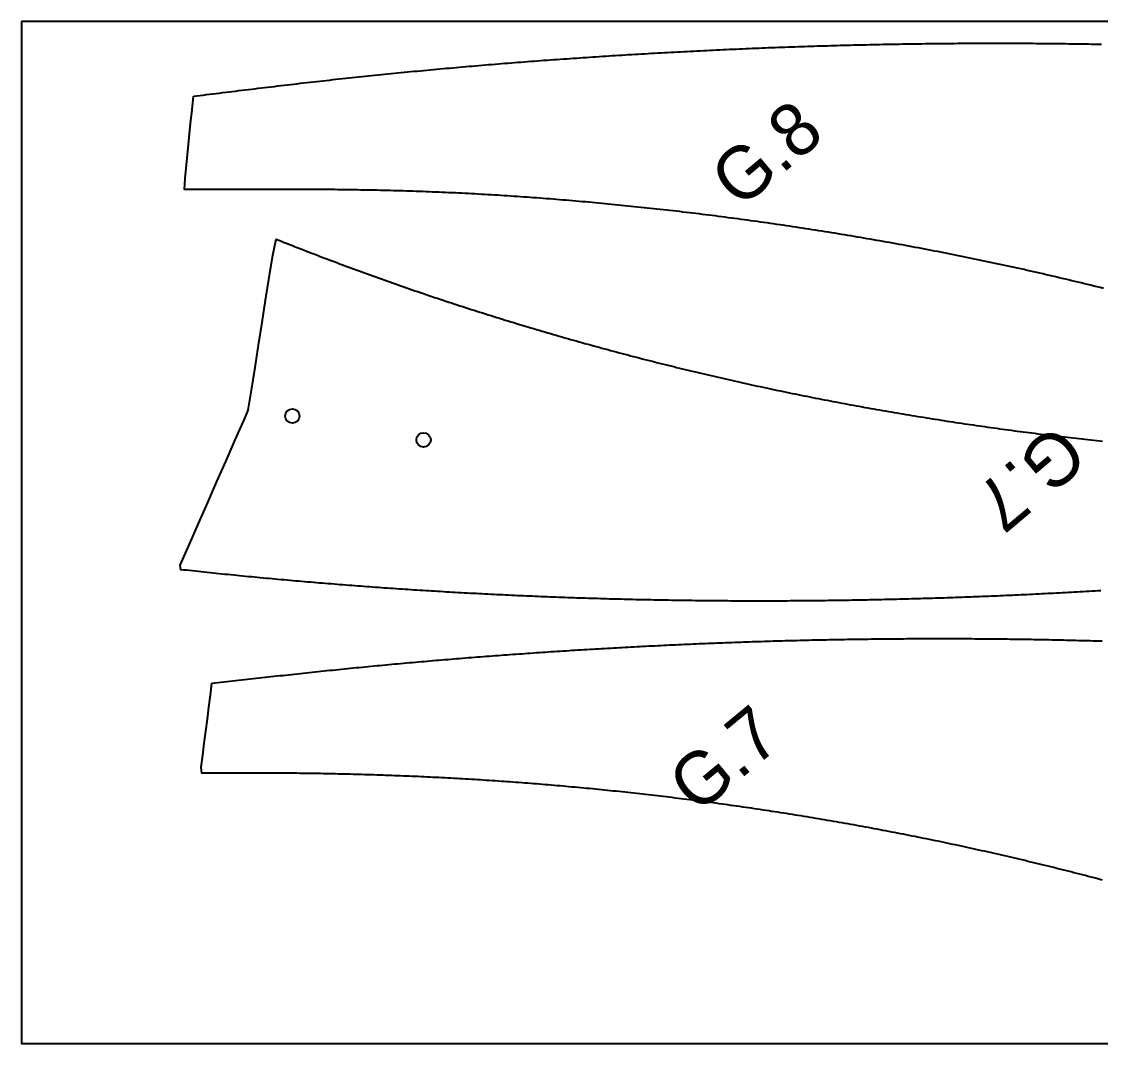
# Model space of a CAD drawing. Extents: x 2 to 322, y 1 to 49.
# Drawn here: x 109.47 to 158.02, y 3.2 to 49.2 of the extents above; entities that cross this region are included whole.
import ezdxf

# ---------------------------------------------------------------- set-up
doc = ezdxf.new("R2010")
doc.units = 0
doc.layers.get('0').update_dxf_attribs({"linetype": 'CONTINUOUS'})
for name, color, linetype in [('ANNOTATION', 7, 'CONTINUOUS'), ('CUT_SHEET', 1, 'CONTINUOUS'), ('DRILLING', 3, 'CONTINUOUS')]:
    doc.layers.add(name, color=color, linetype=linetype)
doc.styles.add('TW_CEN_MT', font='txt')

# ---------------------------------------------------------------- blocks, each defined once
blk = doc.blocks.new('*U12')
at = {"layer": 'ANNOTATION', "color": 7, "style": 'TW_CEN_MT'}
blk.add_text('G.8', height=2.3704, rotation=40.0083, dxfattribs=at).set_placement((141.785, 40.726))
blk = doc.blocks.new('*U15')
at = {"layer": 'ANNOTATION', "color": 7, "style": 'TW_CEN_MT'}
blk.add_text('G.7', height=2.3704, rotation=220.1503, dxfattribs=at).set_placement((156.062, 31.195))
blk = doc.blocks.new('*U16')
at = {"layer": 'ANNOTATION', "color": 7, "style": 'TW_CEN_MT'}
blk.add_text('G.7', height=2.3704, rotation=39.5524, dxfattribs=at).set_placement((139.872, 13.479))

msp = doc.modelspace()

# ---------------------------------------------------------------- linework, layer by layer
for points in [[(117.199, 45.8443, 0), (117.345, 45.8623, 0), (117.491, 45.8802, 0), (117.636, 45.8982, 0), (117.782, 45.9161, 0), (117.928, 45.934, 0), (118.074, 45.952, 0), (118.219, 45.9699, 0), (118.365, 45.9878, 0), (118.511, 46.0057, 0), (118.657, 46.0235, 0), (118.802, 46.0414, 0), (118.948, 46.0592, 0), (119.094, 46.077, 0), (119.24, 46.0948, 0), (119.385, 46.1125, 0), (119.531, 46.1302, 0), (119.677, 46.1479, 0), (119.823, 46.1656, 0), (119.968, 46.1832, 0), (120.114, 46.2008, 0), (120.26, 46.2183, 0), (120.406, 46.2358, 0), (120.552, 46.2532, 0), (120.697, 46.2706, 0), (120.843, 46.288, 0), (120.989, 46.3053, 0), (121.135, 46.3225, 0), (121.281, 46.3397, 0), (121.427, 46.3569, 0), (121.572, 46.3739, 0), (121.718, 46.3909, 0), (121.864, 46.4079, 0), (122.01, 46.4248, 0), (122.156, 46.4416, 0), (122.302, 46.4584, 0), (122.448, 46.475, 0), (122.594, 46.4917, 0), (122.739, 46.5082, 0), (122.885, 46.5246, 0), (123.031, 46.541, 0), (123.177, 46.5573, 0), (123.323, 46.5735, 0), (123.469, 46.5897, 0), (123.615, 46.6057, 0), (123.761, 46.6217, 0), (123.907, 46.6375, 0), (124.053, 46.6533, 0), (124.199, 46.669, 0), (124.345, 46.6846, 0), (124.491, 46.7002, 0), (124.637, 46.7156, 0), (124.783, 46.731, 0), (124.929, 46.7462, 0), (125.075, 46.7614, 0), (125.221, 46.7765, 0), (125.367, 46.7915, 0), (125.513, 46.8065, 0), (125.66, 46.8213, 0), (125.806, 46.8361, 0), (125.952, 46.8508, 0), (126.098, 46.8654, 0), (126.244, 46.8799, 0), (126.39, 46.8943, 0), (126.536, 46.9087, 0), (126.682, 46.9229, 0), (126.829, 46.9371, 0), (126.975, 46.9512, 0), (127.121, 46.9653, 0), (127.267, 46.9792, 0), (127.413, 46.993, 0), (127.559, 47.0068, 0), (127.706, 47.0205, 0), (127.852, 47.0341, 0), (127.998, 47.0476, 0), (128.144, 47.0611, 0), (128.291, 47.0745, 0), (128.437, 47.0877, 0), (128.583, 47.1009, 0), (128.729, 47.1141, 0), (128.876, 47.1271, 0), (129.022, 47.1401, 0), (129.168, 47.1529, 0), (129.315, 47.1657, 0), (129.461, 47.1785, 0), (129.607, 47.1911, 0), (129.753, 47.2037, 0), (129.9, 47.2162, 0), (130.046, 47.2286, 0), (130.192, 47.2409, 0), (130.339, 47.2531, 0), (130.485, 47.2653, 0), (130.631, 47.2774, 0), (130.778, 47.2894, 0), (130.924, 47.3013, 0), (131.071, 47.3132, 0), (131.217, 47.3249, 0), (131.363, 47.3366, 0), (131.51, 47.3483, 0), (131.656, 47.3598, 0), (131.803, 47.3713, 0), (131.949, 47.3826, 0), (132.095, 47.3939, 0), (132.242, 47.4052, 0), (132.388, 47.4163, 0), (132.535, 47.4274, 0), (132.681, 47.4384, 0), (132.828, 47.4493, 0), (132.974, 47.4602, 0), (133.121, 47.471, 0), (133.267, 47.4817, 0), (133.414, 47.4923, 0), (133.56, 47.5028, 0), (133.707, 47.5133, 0), (133.853, 47.5237, 0), (134, 47.534, 0), (134.146, 47.5443, 0), (134.293, 47.5544, 0), (134.439, 47.5645, 0), (134.586, 47.5746, 0), (134.732, 47.5845, 0), (134.879, 47.5944, 0), (135.025, 47.6042, 0), (135.172, 47.6139, 0), (135.318, 47.6236, 0), (135.465, 47.6331, 0), (135.611, 47.6426, 0), (135.758, 47.6521, 0), (135.905, 47.6614, 0), (136.051, 47.6707, 0), (136.198, 47.6799, 0), (136.344, 47.6891, 0), (136.491, 47.6982, 0), (136.637, 47.7072, 0), (136.784, 47.7161, 0), (136.931, 47.7249, 0), (137.077, 47.7337, 0), (137.224, 47.7424, 0), (137.37, 47.7511, 0), (137.517, 47.7596, 0), (137.664, 47.7681, 0), (137.81, 47.7765, 0), (137.957, 47.7849, 0), (138.104, 47.7931, 0), (138.25, 47.8013, 0), (138.397, 47.8095, 0), (138.543, 47.8175, 0), (138.69, 47.8255, 0), (138.837, 47.8334, 0), (138.983, 47.8412, 0), (139.13, 47.849, 0), (139.277, 47.8567, 0), (139.423, 47.8643, 0), (139.57, 47.8718, 0), (139.717, 47.8793, 0), (139.863, 47.8867, 0), (140.01, 47.894, 0), (140.157, 47.9012, 0), (140.303, 47.9084, 0), (140.45, 47.9155, 0), (140.597, 47.9225, 0), (140.744, 47.9294, 0), (140.89, 47.9363, 0), (141.037, 47.9431, 0), (141.184, 47.9498, 0), (141.33, 47.9564, 0), (141.477, 47.963, 0), (141.624, 47.9694, 0), (141.771, 47.9759, 0), (141.917, 47.9822, 0), (142.064, 47.9884, 0), (142.211, 47.9946, 0), (142.357, 48.0007, 0), (142.504, 48.0067, 0), (142.651, 48.0127, 0), (142.798, 48.0186, 0), (142.944, 48.0243, 0), (143.091, 48.0301, 0), (143.238, 48.0357, 0), (143.385, 48.0413, 0), (143.531, 48.0467, 0), (143.678, 48.0521, 0), (143.825, 48.0575, 0), (143.972, 48.0627, 0), (144.118, 48.0679, 0), (144.265, 48.073, 0), (144.412, 48.078, 0), (144.559, 48.0829, 0), (144.706, 48.0878, 0), (144.852, 48.0926, 0), (144.999, 48.0973, 0), (145.146, 48.1019, 0), (145.293, 48.1064, 0), (145.439, 48.1109, 0), (145.586, 48.1153, 0), (145.733, 48.1196, 0), (145.88, 48.1238, 0), (146.027, 48.128, 0), (146.173, 48.132, 0), (146.32, 48.136, 0), (146.467, 48.1399, 0), (146.614, 48.1438, 0), (146.761, 48.1475, 0), (146.908, 48.1512, 0), (147.054, 48.1547, 0), (147.201, 48.1583, 0), (147.348, 48.1617, 0), (147.495, 48.165, 0), (147.642, 48.1683, 0), (147.788, 48.1715, 0), (147.935, 48.1746, 0), (148.082, 48.1776, 0), (148.229, 48.1805, 0), (148.376, 48.1834, 0), (148.523, 48.1861, 0), (148.669, 48.1888, 0), (148.816, 48.1914, 0), (148.963, 48.194, 0), (149.11, 48.1964, 0), (149.257, 48.1988, 0), (149.404, 48.2011, 0), (149.55, 48.2033, 0), (149.697, 48.2054, 0), (149.844, 48.2074, 0), (149.991, 48.2094, 0), (150.138, 48.2112, 0), (150.285, 48.213, 0), (150.431, 48.2147, 0), (150.578, 48.2163, 0), (150.725, 48.2179, 0), (150.872, 48.2193, 0), (151.019, 48.2207, 0), (151.166, 48.222, 0), (151.313, 48.2232, 0), (151.459, 48.2243, 0), (151.606, 48.2253, 0), (151.753, 48.2262, 0), (151.9, 48.2271, 0), (152.047, 48.2279, 0), (152.194, 48.2286, 0), (152.341, 48.2292, 0), (152.487, 48.2297, 0), (152.634, 48.2301, 0), (152.781, 48.2305, 0), (152.928, 48.2308, 0), (153.075, 48.2309, 0), (153.222, 48.231, 0), (153.369, 48.2311, 0), (153.515, 48.231, 0), (153.662, 48.2308, 0), (153.809, 48.2306, 0), (153.956, 48.2303, 0), (154.103, 48.2298, 0), (154.25, 48.2293, 0), (154.397, 48.2288, 0), (154.543, 48.2281, 0), (154.69, 48.2274, 0), (154.837, 48.2265, 0), (154.984, 48.2256, 0), (155.131, 48.2246, 0), (155.278, 48.2235, 0), (155.425, 48.2223, 0), (155.571, 48.2211, 0), (155.718, 48.2197, 0), (155.865, 48.2183, 0), (156.012, 48.2168, 0), (156.159, 48.2152, 0), (156.306, 48.2135, 0), (156.453, 48.2117, 0), (156.599, 48.2098, 0), (156.746, 48.2079, 0), (156.893, 48.2059, 0), (157.04, 48.2037, 0), (157.187, 48.2015, 0), (157.334, 48.1992, 0), (157.481, 48.1969, 0), (157.627, 48.1944, 0), (157.774, 48.1919, 0), (157.921, 48.1892, 0), (158.068, 48.1865, 0)], [(158.16, 37.1918, 0), (158.017, 37.2273, 0), (157.875, 37.2627, 0), (157.732, 37.298, 0), (157.589, 37.3331, 0), (157.447, 37.3681, 0), (157.304, 37.4029, 0), (157.161, 37.4376, 0), (157.018, 37.4721, 0), (156.875, 37.5065, 0), (156.732, 37.5407, 0), (156.589, 37.5748, 0), (156.447, 37.6088, 0), (156.303, 37.6426, 0), (156.16, 37.6762, 0), (156.017, 37.7097, 0), (155.874, 37.7431, 0), (155.731, 37.7763, 0), (155.588, 37.8094, 0), (155.445, 37.8423, 0), (155.301, 37.8751, 0), (155.158, 37.9077, 0), (155.015, 37.9402, 0), (154.871, 37.9725, 0), (154.728, 38.0047, 0), (154.585, 38.0368, 0), (154.441, 38.0687, 0), (154.298, 38.1004, 0), (154.154, 38.1321, 0), (154.011, 38.1635, 0), (153.867, 38.1949, 0), (153.724, 38.226, 0), (153.58, 38.2571, 0), (153.436, 38.288, 0), (153.293, 38.3187, 0), (153.149, 38.3493, 0), (153.005, 38.3798, 0), (152.861, 38.4101, 0), (152.718, 38.4403, 0), (152.574, 38.4703, 0), (152.43, 38.5002, 0), (152.286, 38.5299, 0), (152.142, 38.5595, 0), (151.998, 38.589, 0), (151.854, 38.6183, 0), (151.71, 38.6475, 0), (151.566, 38.6765, 0), (151.422, 38.7054, 0), (151.278, 38.7341, 0), (151.134, 38.7627, 0), (150.989, 38.7912, 0), (150.845, 38.8195, 0), (150.701, 38.8476, 0), (150.557, 38.8757, 0), (150.413, 38.9036, 0), (150.268, 38.9313, 0), (150.124, 38.9589, 0), (149.98, 38.9864, 0), (149.835, 39.0137, 0), (149.691, 39.0408, 0), (149.546, 39.0679, 0), (149.402, 39.0948, 0), (149.257, 39.1215, 0), (149.113, 39.1481, 0), (148.968, 39.1746, 0), (148.824, 39.2009, 0), (148.679, 39.2271, 0), (148.535, 39.2531, 0), (148.39, 39.279, 0), (148.245, 39.3048, 0), (148.101, 39.3304, 0), (147.956, 39.3559, 0), (147.811, 39.3812, 0), (147.666, 39.4064, 0), (147.521, 39.4315, 0), (147.377, 39.4564, 0), (147.232, 39.4812, 0), (147.087, 39.5058, 0), (146.942, 39.5303, 0), (146.797, 39.5546, 0), (146.652, 39.5789, 0), (146.507, 39.6029, 0), (146.362, 39.6269, 0), (146.217, 39.6507, 0), (146.072, 39.6743, 0), (145.927, 39.6978, 0), (145.782, 39.7212, 0), (145.637, 39.7444, 0), (145.492, 39.7675, 0), (145.347, 39.7905, 0), (145.202, 39.8133, 0), (145.056, 39.836, 0), (144.911, 39.8585, 0), (144.766, 39.8809, 0), (144.621, 39.9032, 0), (144.476, 39.9253, 0), (144.33, 39.9473, 0), (144.185, 39.9692, 0), (144.04, 39.9909, 0), (143.894, 40.0125, 0), (143.749, 40.0339, 0), (143.603, 40.0552, 0), (143.458, 40.0763, 0), (143.313, 40.0974, 0), (143.167, 40.1182, 0), (143.022, 40.139, 0), (142.876, 40.1596, 0), (142.731, 40.1801, 0), (142.585, 40.2004, 0), (142.44, 40.2206, 0), (142.294, 40.2407, 0), (142.149, 40.2606, 0), (142.003, 40.2804, 0), (141.857, 40.3, 0), (141.712, 40.3195, 0), (141.566, 40.3389, 0), (141.42, 40.3581, 0), (141.275, 40.3772, 0), (141.129, 40.3962, 0), (140.983, 40.415, 0), (140.837, 40.4337, 0), (140.692, 40.4523, 0), (140.546, 40.4707, 0), (140.4, 40.489, 0), (140.254, 40.5071, 0), (140.108, 40.5251, 0), (139.963, 40.543, 0), (139.817, 40.5608, 0), (139.671, 40.5784, 0), (139.525, 40.5958, 0), (139.379, 40.6132, 0), (139.233, 40.6304, 0), (139.087, 40.6474, 0), (138.941, 40.6644, 0), (138.795, 40.6812, 0), (138.649, 40.6978, 0), (138.503, 40.7143, 0), (138.357, 40.7307, 0), (138.211, 40.747, 0), (138.065, 40.7631, 0), (137.919, 40.7791, 0), (137.773, 40.795, 0), (137.627, 40.8107, 0), (137.481, 40.8263, 0), (137.335, 40.8417, 0), (137.189, 40.857, 0), (137.043, 40.8722, 0), (136.897, 40.8873, 0), (136.75, 40.9022, 0), (136.604, 40.917, 0), (136.458, 40.9316, 0), (136.312, 40.9461, 0), (136.166, 40.9605, 0), (136.019, 40.9748, 0), (135.873, 40.9889, 0), (135.727, 41.0028, 0), (135.581, 41.0167, 0), (135.434, 41.0304, 0), (135.288, 41.0439, 0), (135.142, 41.0574, 0), (134.996, 41.0706, 0), (134.849, 41.0838, 0), (134.703, 41.0968, 0), (134.557, 41.1097, 0), (134.41, 41.1224, 0), (134.264, 41.135, 0), (134.118, 41.1474, 0), (133.971, 41.1597, 0), (133.825, 41.1718, 0), (133.678, 41.1838, 0), (133.532, 41.1957, 0), (133.386, 41.2074, 0), (133.239, 41.219, 0), (133.093, 41.2304, 0), (132.946, 41.2417, 0), (132.8, 41.2528, 0), (132.653, 41.2637, 0), (132.507, 41.2746, 0), (132.36, 41.2852, 0), (132.214, 41.2958, 0), (132.067, 41.3061, 0), (131.921, 41.3163, 0), (131.774, 41.3264, 0), (131.628, 41.3363, 0), (131.481, 41.3461, 0), (131.335, 41.3557, 0), (131.188, 41.3651, 0), (131.042, 41.3744, 0), (130.895, 41.3836, 0), (130.749, 41.3925, 0), (130.602, 41.4013, 0), (130.455, 41.41, 0), (130.309, 41.4185, 0), (130.162, 41.4269, 0), (130.016, 41.435, 0), (129.869, 41.4431, 0), (129.722, 41.4509, 0), (129.576, 41.4586, 0), (129.429, 41.4661, 0), (129.282, 41.4735, 0), (129.136, 41.4807, 0), (128.989, 41.4878, 0), (128.842, 41.4947, 0), (128.696, 41.5014, 0), (128.549, 41.5079, 0), (128.402, 41.5143, 0), (128.256, 41.5205, 0), (128.109, 41.5265, 0), (127.962, 41.5324, 0), (127.816, 41.5381, 0), (127.669, 41.5437, 0), (127.522, 41.549, 0), (127.376, 41.5542, 0), (127.229, 41.5593, 0), (127.082, 41.5641, 0), (126.935, 41.5689, 0), (126.789, 41.5734, 0), (126.642, 41.5778, 0), (126.495, 41.5821, 0), (126.348, 41.5862, 0), (126.202, 41.5901, 0), (126.055, 41.5939, 0), (125.908, 41.5976, 0), (125.761, 41.6011, 0), (125.615, 41.6045, 0), (125.468, 41.6077, 0), (125.321, 41.6108, 0), (125.174, 41.6138, 0), (125.027, 41.6166, 0), (124.881, 41.6193, 0), (124.734, 41.6219, 0), (124.587, 41.6244, 0), (124.44, 41.6267, 0), (124.293, 41.629, 0), (124.147, 41.6311, 0), (124, 41.6331, 0), (123.853, 41.6349, 0), (123.706, 41.6367, 0), (123.559, 41.6384, 0), (123.413, 41.6399, 0), (123.266, 41.6414, 0), (123.119, 41.6428, 0), (122.972, 41.644, 0), (122.825, 41.6452, 0), (122.678, 41.6463, 0), (122.531, 41.6472, 0), (122.385, 41.6481, 0), (122.238, 41.6489, 0), (122.091, 41.6496, 0), (121.944, 41.6503, 0), (121.797, 41.6508, 0), (121.65, 41.6513, 0), (121.504, 41.6517, 0), (121.357, 41.652, 0), (121.21, 41.6523, 0), (121.063, 41.6525, 0), (120.916, 41.6526, 0), (120.769, 41.6527, 0), (120.622, 41.6526, 0), (120.475, 41.6526, 0), (120.329, 41.6525, 0), (120.182, 41.6523, 0), (120.035, 41.6521, 0), (119.888, 41.6518, 0), (119.741, 41.6514, 0), (119.594, 41.6511, 0), (119.447, 41.6506, 0), (119.3, 41.6502, 0), (119.153, 41.6497, 0), (119.007, 41.6492, 0), (118.86, 41.6486, 0), (118.713, 41.648, 0), (118.566, 41.6473, 0), (118.419, 41.6467, 0), (118.272, 41.646, 0), (118.125, 41.6453, 0), (117.978, 41.6446, 0), (117.831, 41.6438, 0), (117.685, 41.643, 0), (117.538, 41.6423, 0), (117.391, 41.6415, 0), (117.244, 41.6407, 0), (117.097, 41.6399, 0), (116.95, 41.6391, 0), (116.803, 41.6382, 0), (116.826, 42.1384, 0), (116.888, 42.7561, 0), (116.95, 43.3737, 0), (117.012, 43.9914, 0), (117.075, 44.609, 0), (117.137, 45.2267, 0), (117.199, 45.8443, 0)], [(158.046, 23.5849, 0), (157.913, 23.5769, 0), (157.78, 23.569, 0), (157.647, 23.5612, 0), (157.514, 23.5535, 0), (157.381, 23.5458, 0), (157.248, 23.5382, 0), (157.114, 23.5306, 0), (156.981, 23.5231, 0), (156.848, 23.5157, 0), (156.715, 23.5084, 0), (156.582, 23.5011, 0), (156.449, 23.4938, 0), (156.315, 23.4867, 0), (156.182, 23.4796, 0), (156.049, 23.4726, 0), (155.916, 23.4656, 0), (155.783, 23.4587, 0), (155.649, 23.4519, 0), (155.516, 23.4451, 0), (155.383, 23.4384, 0), (155.25, 23.4318, 0), (155.117, 23.4252, 0), (154.983, 23.4187, 0), (154.85, 23.4123, 0), (154.717, 23.4059, 0), (154.584, 23.3996, 0), (154.45, 23.3934, 0), (154.317, 23.3872, 0), (154.184, 23.3811, 0), (154.051, 23.3751, 0), (153.918, 23.3692, 0), (153.784, 23.3633, 0), (153.651, 23.3574, 0), (153.518, 23.3517, 0), (153.385, 23.346, 0), (153.251, 23.3404, 0), (153.118, 23.3348, 0), (152.985, 23.3294, 0), (152.852, 23.3239, 0), (152.718, 23.3186, 0), (152.585, 23.3133, 0), (152.452, 23.3081, 0), (152.318, 23.303, 0), (152.185, 23.2979, 0), (152.052, 23.2929, 0), (151.919, 23.288, 0), (151.785, 23.2831, 0), (151.652, 23.2783, 0), (151.519, 23.2736, 0), (151.385, 23.2689, 0), (151.252, 23.2643, 0), (151.119, 23.2598, 0), (150.986, 23.2554, 0), (150.852, 23.251, 0), (150.719, 23.2467, 0), (150.586, 23.2425, 0), (150.452, 23.2383, 0), (150.319, 23.2342, 0), (150.186, 23.2302, 0), (150.052, 23.2262, 0), (149.919, 23.2224, 0), (149.786, 23.2185, 0), (149.652, 23.2148, 0), (149.519, 23.2111, 0), (149.386, 23.2075, 0), (149.252, 23.204, 0), (149.119, 23.2005, 0), (148.986, 23.1971, 0), (148.852, 23.1938, 0), (148.719, 23.1905, 0), (148.586, 23.1874, 0), (148.452, 23.1843, 0), (148.319, 23.1812, 0), (148.186, 23.1782, 0), (148.052, 23.1753, 0), (147.919, 23.1725, 0), (147.786, 23.1698, 0), (147.652, 23.1671, 0), (147.519, 23.1645, 0), (147.386, 23.1619, 0), (147.252, 23.1594, 0), (147.119, 23.157, 0), (146.986, 23.1547, 0), (146.852, 23.1524, 0), (146.719, 23.1502, 0), (146.586, 23.1481, 0), (146.452, 23.1461, 0), (146.319, 23.1441, 0), (146.185, 23.1422, 0), (146.052, 23.1403, 0), (145.919, 23.1386, 0), (145.785, 23.1369, 0), (145.652, 23.1353, 0), (145.519, 23.1337, 0), (145.385, 23.1322, 0), (145.252, 23.1308, 0), (145.119, 23.1295, 0), (144.985, 23.1282, 0), (144.852, 23.127, 0), (144.718, 23.1259, 0), (144.585, 23.1248, 0), (144.452, 23.1238, 0), (144.318, 23.1229, 0), (144.185, 23.1221, 0), (144.052, 23.1213, 0), (143.918, 23.1206, 0), (143.785, 23.12, 0), (143.651, 23.1194, 0), (143.518, 23.119, 0), (143.385, 23.1186, 0), (143.251, 23.1182, 0), (143.118, 23.118, 0), (142.985, 23.1178, 0), (142.851, 23.1176, 0), (142.718, 23.1176, 0), (142.584, 23.1176, 0), (142.451, 23.1177, 0), (142.318, 23.1179, 0), (142.184, 23.1181, 0), (142.051, 23.1184, 0), (141.917, 23.1188, 0), (141.784, 23.1192, 0), (141.651, 23.1198, 0), (141.517, 23.1204, 0), (141.384, 23.121, 0), (141.251, 23.1218, 0), (141.117, 23.1226, 0), (140.984, 23.1235, 0), (140.85, 23.1244, 0), (140.717, 23.1255, 0), (140.584, 23.1266, 0), (140.45, 23.1277, 0), (140.317, 23.129, 0), (140.184, 23.1303, 0), (140.05, 23.1317, 0), (139.917, 23.1332, 0), (139.784, 23.1347, 0), (139.65, 23.1363, 0), (139.517, 23.138, 0), (139.383, 23.1397, 0), (139.25, 23.1416, 0), (139.117, 23.1435, 0), (138.983, 23.1455, 0), (138.85, 23.1475, 0), (138.717, 23.1496, 0), (138.583, 23.1518, 0), (138.45, 23.1541, 0), (138.316, 23.1564, 0), (138.183, 23.1588, 0), (138.05, 23.1613, 0), (137.916, 23.1639, 0), (137.783, 23.1665, 0), (137.65, 23.1692, 0), (137.516, 23.172, 0), (137.383, 23.1748, 0), (137.25, 23.1777, 0), (137.116, 23.1807, 0), (136.983, 23.1838, 0), (136.85, 23.1869, 0), (136.716, 23.1902, 0), (136.583, 23.1934, 0), (136.45, 23.1968, 0), (136.316, 23.2002, 0), (136.183, 23.2037, 0), (136.05, 23.2073, 0), (135.916, 23.211, 0), (135.783, 23.2147, 0), (135.65, 23.2185, 0), (135.516, 23.2224, 0), (135.383, 23.2263, 0), (135.25, 23.2304, 0), (135.116, 23.2344, 0), (134.983, 23.2386, 0), (134.85, 23.2429, 0), (134.716, 23.2472, 0), (134.583, 23.2516, 0), (134.45, 23.256, 0), (134.317, 23.2606, 0), (134.183, 23.2652, 0), (134.05, 23.2699, 0), (133.917, 23.2746, 0), (133.783, 23.2795, 0), (133.65, 23.2844, 0), (133.517, 23.2893, 0), (133.383, 23.2944, 0), (133.25, 23.2995, 0), (133.117, 23.3047, 0), (132.984, 23.31, 0), (132.85, 23.3154, 0), (132.717, 23.3208, 0), (132.584, 23.3263, 0), (132.451, 23.3319, 0), (132.317, 23.3375, 0), (132.184, 23.3432, 0), (132.051, 23.349, 0), (131.918, 23.3549, 0), (131.784, 23.3608, 0), (131.651, 23.3668, 0), (131.518, 23.3729, 0), (131.385, 23.3791, 0), (131.251, 23.3854, 0), (131.118, 23.3917, 0), (130.985, 23.3981, 0), (130.852, 23.4045, 0), (130.718, 23.4111, 0), (130.585, 23.4177, 0), (130.452, 23.4244, 0), (130.319, 23.4311, 0), (130.186, 23.438, 0), (130.052, 23.4449, 0), (129.919, 23.4519, 0), (129.786, 23.4589, 0), (129.653, 23.4661, 0), (129.52, 23.4733, 0), (129.386, 23.4806, 0), (129.253, 23.4879, 0), (129.12, 23.4954, 0), (128.987, 23.5029, 0), (128.854, 23.5105, 0), (128.721, 23.5181, 0), (128.587, 23.5259, 0), (128.454, 23.5337, 0), (128.321, 23.5416, 0), (128.188, 23.5495, 0), (128.055, 23.5576, 0), (127.922, 23.5657, 0), (127.789, 23.5739, 0), (127.655, 23.5821, 0), (127.522, 23.5905, 0), (127.389, 23.5989, 0), (127.256, 23.6074, 0), (127.123, 23.6159, 0), (126.99, 23.6246, 0), (126.857, 23.6333, 0), (126.724, 23.6421, 0), (126.591, 23.6509, 0), (126.457, 23.6599, 0), (126.324, 23.6689, 0), (126.191, 23.678, 0), (126.058, 23.6872, 0), (125.925, 23.6964, 0), (125.792, 23.7057, 0), (125.659, 23.7151, 0), (125.526, 23.7246, 0), (125.393, 23.7341, 0), (125.26, 23.7437, 0), (125.127, 23.7534, 0), (124.994, 23.7632, 0), (124.861, 23.7731, 0), (124.728, 23.783, 0), (124.595, 23.793, 0), (124.462, 23.8031, 0), (124.329, 23.8132, 0), (124.196, 23.8234, 0), (124.063, 23.8337, 0), (123.93, 23.8441, 0), (123.797, 23.8545, 0), (123.664, 23.8651, 0), (123.531, 23.8757, 0), (123.398, 23.8863, 0), (123.265, 23.8971, 0), (123.132, 23.9079, 0), (122.999, 23.9188, 0), (122.866, 23.9298, 0), (122.733, 23.9408, 0), (122.6, 23.952, 0), (122.467, 23.9632, 0), (122.335, 23.9744, 0), (122.202, 23.9858, 0), (122.069, 23.9972, 0), (121.936, 24.0087, 0), (121.803, 24.0203, 0), (121.67, 24.032, 0), (121.537, 24.0437, 0), (121.404, 24.0555, 0), (121.272, 24.0674, 0), (121.139, 24.0793, 0), (121.006, 24.0914, 0), (120.873, 24.1035, 0), (120.74, 24.1157, 0), (120.607, 24.1279, 0), (120.475, 24.1402, 0), (120.342, 24.1526, 0), (120.209, 24.1651, 0), (120.076, 24.1777, 0), (119.943, 24.1903, 0), (119.811, 24.203, 0), (119.678, 24.2158, 0), (119.545, 24.2287, 0), (119.412, 24.2416, 0), (119.28, 24.2546, 0), (119.147, 24.2677, 0), (119.014, 24.2808, 0), (118.881, 24.2941, 0), (118.749, 24.3074, 0), (118.616, 24.3208, 0), (118.483, 24.3342, 0), (118.35, 24.3478, 0), (118.218, 24.3614, 0), (118.085, 24.3751, 0), (117.952, 24.3888, 0), (117.82, 24.4027, 0), (117.687, 24.4166, 0), (117.554, 24.4306, 0), (117.422, 24.4446, 0), (117.289, 24.4588, 0), (117.157, 24.473, 0), (117.024, 24.4873, 0), (116.891, 24.5016, 0), (116.759, 24.5161, 0), (116.626, 24.5306, 0), (116.607, 24.7377, 0), (117.02, 25.6767, 0), (117.433, 26.6156, 0), (117.846, 27.5546, 0), (118.259, 28.4936, 0), (118.673, 29.4326, 0), (119.086, 30.3715, 0), (119.499, 31.3105, 0), (119.652, 31.6711, 0), (119.686, 31.8002, 0), (119.814, 32.6118, 0), (119.973, 33.6251, 0), (120.132, 34.6385, 0), (120.291, 35.6519, 0), (120.451, 36.6653, 0), (120.61, 37.6787, 0), (120.769, 38.692, 0), (120.919, 39.4152, 0), (121.043, 39.3655, 0), (121.166, 39.3159, 0), (121.29, 39.2664, 0), (121.414, 39.2171, 0), (121.538, 39.1679, 0), (121.662, 39.1189, 0), (121.786, 39.07, 0), (121.911, 39.0212, 0), (122.035, 38.9725, 0), (122.159, 38.924, 0), (122.283, 38.8756, 0), (122.408, 38.8274, 0), (122.532, 38.7792, 0), (122.657, 38.7312, 0), (122.781, 38.6834, 0), (122.906, 38.6356, 0), (123.03, 38.588, 0), (123.155, 38.5405, 0), (123.28, 38.4932, 0), (123.405, 38.446, 0), (123.53, 38.3989, 0), (123.654, 38.3519, 0), (123.779, 38.3051, 0), (123.904, 38.2584, 0), (124.029, 38.2118, 0), (124.154, 38.1654, 0), (124.28, 38.1191, 0), (124.405, 38.0729, 0), (124.53, 38.0269, 0), (124.655, 37.9809, 0), (124.781, 37.9352, 0), (124.906, 37.8895, 0), (125.031, 37.844, 0), (125.157, 37.7986, 0), (125.282, 37.7533, 0), (125.408, 37.7081, 0), (125.534, 37.6631, 0), (125.659, 37.6182, 0), (125.785, 37.5735, 0), (125.911, 37.5288, 0), (126.036, 37.4843, 0), (126.162, 37.44, 0), (126.288, 37.3957, 0), (126.414, 37.3516, 0), (126.54, 37.3076, 0), (126.666, 37.2638, 0), (126.792, 37.22, 0), (126.918, 37.1764, 0), (127.045, 37.1329, 0), (127.171, 37.0896, 0), (127.297, 37.0464, 0), (127.423, 37.0033, 0), (127.55, 36.9603, 0), (127.676, 36.9175, 0), (127.802, 36.8748, 0), (127.929, 36.8322, 0), (128.055, 36.7897, 0), (128.182, 36.7474, 0), (128.308, 36.7052, 0), (128.435, 36.6631, 0), (128.562, 36.6212, 0), (128.689, 36.5793, 0), (128.815, 36.5376, 0), (128.942, 36.4961, 0), (129.069, 36.4546, 0), (129.196, 36.4133, 0), (129.323, 36.3721, 0), (129.45, 36.331, 0), (129.577, 36.2901, 0), (129.704, 36.2493, 0), (129.831, 36.2086, 0), (129.958, 36.168, 0), (130.085, 36.1276, 0), (130.212, 36.0873, 0), (130.34, 36.0471, 0), (130.467, 36.007, 0), (130.594, 35.9671, 0), (130.721, 35.9273, 0), (130.849, 35.8876, 0), (130.976, 35.848, 0), (131.104, 35.8086, 0), (131.231, 35.7693, 0), (131.359, 35.7301, 0), (131.486, 35.691, 0), (131.614, 35.6521, 0), (131.742, 35.6133, 0), (131.869, 35.5746, 0), (131.997, 35.536, 0), (132.125, 35.4976, 0), (132.253, 35.4593, 0), (132.38, 35.4211, 0), (132.508, 35.383, 0), (132.636, 35.3451, 0), (132.764, 35.3073, 0), (132.892, 35.2696, 0), (133.02, 35.232, 0), (133.148, 35.1946, 0), (133.276, 35.1573, 0), (133.405, 35.1201, 0), (133.533, 35.0831, 0), (133.661, 35.0461, 0), (133.789, 35.0093, 0), (133.917, 34.9726, 0), (134.046, 34.9361, 0), (134.174, 34.8996, 0), (134.302, 34.8633, 0), (134.431, 34.8271, 0), (134.559, 34.7911, 0), (134.688, 34.7551, 0), (134.816, 34.7193, 0), (134.945, 34.6836, 0), (135.073, 34.6481, 0), (135.202, 34.6126, 0), (135.331, 34.5773, 0), (135.459, 34.5421, 0), (135.588, 34.5071, 0), (135.717, 34.4721, 0), (135.846, 34.4373, 0), (135.974, 34.4026, 0), (136.103, 34.3681, 0), (136.232, 34.3336, 0), (136.361, 34.2993, 0), (136.49, 34.2651, 0), (136.619, 34.2311, 0), (136.748, 34.1971, 0), (136.877, 34.1633, 0), (137.006, 34.1296, 0), (137.135, 34.0961, 0), (137.264, 34.0626, 0), (137.394, 34.0293, 0), (137.523, 33.9961, 0), (137.652, 33.9631, 0), (137.781, 33.9301, 0), (137.911, 33.8973, 0), (138.04, 33.8646, 0), (138.169, 33.8321, 0), (138.299, 33.7996, 0), (138.428, 33.7673, 0), (138.558, 33.7351, 0), (138.687, 33.7031, 0), (138.817, 33.6711, 0), (138.946, 33.6393, 0), (139.076, 33.6076, 0), (139.205, 33.5761, 0), (139.335, 33.5446, 0), (139.465, 33.5133, 0), (139.594, 33.4821, 0), (139.724, 33.451, 0), (139.854, 33.4201, 0), (139.984, 33.3893, 0), (140.114, 33.3586, 0), (140.243, 33.328, 0), (140.373, 33.2976, 0), (140.503, 33.2673, 0), (140.633, 33.2371, 0), (140.763, 33.207, 0), (140.893, 33.177, 0), (141.023, 33.1472, 0), (141.153, 33.1175, 0), (141.283, 33.088, 0), (141.413, 33.0585, 0), (141.543, 33.0292, 0), (141.674, 33, 0), (141.804, 32.9709, 0), (141.934, 32.942, 0), (142.064, 32.9132, 0), (142.195, 32.8845, 0), (142.325, 32.8559, 0), (142.455, 32.8274, 0), (142.586, 32.7991, 0), (142.716, 32.7709, 0), (142.846, 32.7428, 0), (142.977, 32.7149, 0), (143.107, 32.6871, 0), (143.238, 32.6594, 0), (143.368, 32.6318, 0), (143.499, 32.6043, 0), (143.629, 32.577, 0), (143.76, 32.5498, 0), (143.891, 32.5227, 0), (144.021, 32.4958, 0), (144.152, 32.4689, 0), (144.283, 32.4422, 0), (144.413, 32.4156, 0), (144.544, 32.3892, 0), (144.675, 32.3629, 0), (144.806, 32.3366, 0), (144.937, 32.3105, 0), (145.068, 32.2846, 0), (145.198, 32.2587, 0), (145.329, 32.233, 0), (145.46, 32.2074, 0), (145.591, 32.182, 0), (145.722, 32.1566, 0), (145.853, 32.1314, 0), (145.984, 32.1063, 0), (146.115, 32.0813, 0), (146.246, 32.0565, 0), (146.377, 32.0317, 0), (146.509, 32.0071, 0), (146.64, 31.9826, 0), (146.771, 31.9583, 0), (146.902, 31.934, 0), (147.033, 31.9099, 0), (147.165, 31.8859, 0), (147.296, 31.8621, 0), (147.427, 31.8383, 0), (147.558, 31.8147, 0), (147.69, 31.7912, 0), (147.821, 31.7678, 0), (147.952, 31.7445, 0), (148.084, 31.7214, 0), (148.215, 31.6984, 0), (148.347, 31.6755, 0), (148.478, 31.6527, 0), (148.61, 31.6301, 0), (148.741, 31.6076, 0), (148.873, 31.5852, 0), (149.004, 31.5629, 0), (149.136, 31.5407, 0), (149.267, 31.5187, 0), (149.399, 31.4968, 0), (149.531, 31.475, 0), (149.662, 31.4533, 0), (149.794, 31.4318, 0), (149.925, 31.4103, 0), (150.057, 31.389, 0), (150.189, 31.3679, 0), (150.321, 31.3468, 0), (150.452, 31.3259, 0), (150.584, 31.305, 0), (150.716, 31.2843, 0), (150.848, 31.2638, 0), (150.98, 31.2433, 0), (151.112, 31.223, 0), (151.243, 31.2028, 0), (151.375, 31.1827, 0), (151.507, 31.1627, 0), (151.639, 31.1429, 0), (151.771, 31.1231, 0), (151.903, 31.1035, 0), (152.035, 31.084, 0), (152.167, 31.0647, 0), (152.299, 31.0454, 0), (152.431, 31.0263, 0), (152.563, 31.0073, 0), (152.695, 30.9884, 0), (152.827, 30.9697, 0), (152.959, 30.951, 0), (153.092, 30.9325, 0), (153.224, 30.9141, 0), (153.356, 30.8958, 0), (153.488, 30.8777, 0), (153.62, 30.8596, 0), (153.752, 30.8417, 0), (153.885, 30.8239, 0), (154.017, 30.8062, 0), (154.149, 30.7887, 0), (154.281, 30.7712, 0), (154.414, 30.7539, 0), (154.546, 30.7367, 0), (154.678, 30.7197, 0), (154.811, 30.7027, 0), (154.943, 30.6859, 0), (155.075, 30.6691, 0), (155.208, 30.6525, 0), (155.34, 30.6361, 0), (155.472, 30.6197, 0), (155.605, 30.6035, 0), (155.737, 30.5873, 0), (155.87, 30.5713, 0), (156.002, 30.5554, 0), (156.135, 30.5397, 0), (156.267, 30.524, 0), (156.4, 30.5085, 0), (156.532, 30.4931, 0), (156.665, 30.4778, 0), (156.797, 30.4627, 0), (156.93, 30.4476, 0), (157.062, 30.4327, 0), (157.195, 30.4179, 0), (157.327, 30.4032, 0), (157.46, 30.3886, 0), (157.593, 30.3742, 0), (157.725, 30.3598, 0), (157.858, 30.3456, 0), (157.991, 30.3315, 0), (158.123, 30.3176, 0)], [(118.036, 19.4189, 0), (118.169, 19.4339, 0), (118.302, 19.4488, 0), (118.434, 19.4638, 0), (118.567, 19.4788, 0), (118.699, 19.4937, 0), (118.832, 19.5087, 0), (118.964, 19.5236, 0), (119.097, 19.5385, 0), (119.229, 19.5534, 0), (119.362, 19.5683, 0), (119.494, 19.5832, 0), (119.627, 19.5981, 0), (119.759, 19.6129, 0), (119.892, 19.6277, 0), (120.024, 19.6425, 0), (120.157, 19.6573, 0), (120.29, 19.6721, 0), (120.422, 19.6868, 0), (120.555, 19.7015, 0), (120.687, 19.7162, 0), (120.82, 19.7308, 0), (120.952, 19.7454, 0), (121.085, 19.76, 0), (121.217, 19.7745, 0), (121.35, 19.789, 0), (121.483, 19.8035, 0), (121.615, 19.8179, 0), (121.748, 19.8323, 0), (121.88, 19.8466, 0), (122.013, 19.8609, 0), (122.146, 19.8751, 0), (122.278, 19.8893, 0), (122.411, 19.9034, 0), (122.543, 19.9175, 0), (122.676, 19.9316, 0), (122.809, 19.9455, 0), (122.941, 19.9595, 0), (123.074, 19.9733, 0), (123.207, 19.9871, 0), (123.339, 20.0009, 0), (123.472, 20.0145, 0), (123.605, 20.0282, 0), (123.737, 20.0417, 0), (123.87, 20.0552, 0), (124.003, 20.0686, 0), (124.135, 20.082, 0), (124.268, 20.0952, 0), (124.401, 20.1084, 0), (124.533, 20.1216, 0), (124.666, 20.1346, 0), (124.799, 20.1476, 0), (124.932, 20.1606, 0), (125.064, 20.1734, 0), (125.197, 20.1862, 0), (125.33, 20.1989, 0), (125.463, 20.2116, 0), (125.595, 20.2241, 0), (125.728, 20.2367, 0), (125.861, 20.2491, 0), (125.994, 20.2615, 0), (126.127, 20.2738, 0), (126.259, 20.286, 0), (126.392, 20.2982, 0), (126.525, 20.3103, 0), (126.658, 20.3223, 0), (126.791, 20.3343, 0), (126.924, 20.3462, 0), (127.056, 20.358, 0), (127.189, 20.3698, 0), (127.322, 20.3815, 0), (127.455, 20.3931, 0), (127.588, 20.4047, 0), (127.721, 20.4162, 0), (127.854, 20.4276, 0), (127.986, 20.439, 0), (128.119, 20.4503, 0), (128.252, 20.4615, 0), (128.385, 20.4727, 0), (128.518, 20.4838, 0), (128.651, 20.4948, 0), (128.784, 20.5058, 0), (128.917, 20.5167, 0), (129.05, 20.5275, 0), (129.183, 20.5383, 0), (129.316, 20.549, 0), (129.449, 20.5596, 0), (129.582, 20.5702, 0), (129.714, 20.5807, 0), (129.847, 20.5912, 0), (129.98, 20.6015, 0), (130.113, 20.6119, 0), (130.246, 20.6221, 0), (130.379, 20.6323, 0), (130.512, 20.6424, 0), (130.645, 20.6525, 0), (130.778, 20.6625, 0), (130.911, 20.6724, 0), (131.044, 20.6823, 0), (131.177, 20.6921, 0), (131.31, 20.7018, 0), (131.443, 20.7115, 0), (131.576, 20.7211, 0), (131.709, 20.7307, 0), (131.842, 20.7402, 0), (131.976, 20.7496, 0), (132.109, 20.759, 0), (132.242, 20.7683, 0), (132.375, 20.7775, 0), (132.508, 20.7867, 0), (132.641, 20.7958, 0), (132.774, 20.8049, 0), (132.907, 20.8139, 0), (133.04, 20.8228, 0), (133.173, 20.8317, 0), (133.306, 20.8405, 0), (133.439, 20.8493, 0), (133.572, 20.858, 0), (133.705, 20.8666, 0), (133.839, 20.8752, 0), (133.972, 20.8837, 0), (134.105, 20.8921, 0), (134.238, 20.9005, 0), (134.371, 20.9088, 0), (134.504, 20.9171, 0), (134.637, 20.9253, 0), (134.77, 20.9334, 0), (134.904, 20.9415, 0), (135.037, 20.9495, 0), (135.17, 20.9574, 0), (135.303, 20.9653, 0), (135.436, 20.9731, 0), (135.569, 20.9809, 0), (135.702, 20.9886, 0), (135.836, 20.9962, 0), (135.969, 21.0038, 0), (136.102, 21.0113, 0), (136.235, 21.0188, 0), (136.368, 21.0262, 0), (136.501, 21.0335, 0), (136.635, 21.0407, 0), (136.768, 21.0479, 0), (136.901, 21.0551, 0), (137.034, 21.0621, 0), (137.167, 21.0691, 0), (137.301, 21.0761, 0), (137.434, 21.0829, 0), (137.567, 21.0898, 0), (137.7, 21.0965, 0), (137.833, 21.1032, 0), (137.967, 21.1098, 0), (138.1, 21.1163, 0), (138.233, 21.1228, 0), (138.366, 21.1293, 0), (138.499, 21.1356, 0), (138.633, 21.1419, 0), (138.766, 21.1481, 0), (138.899, 21.1543, 0), (139.032, 21.1604, 0), (139.166, 21.1664, 0), (139.299, 21.1724, 0), (139.432, 21.1783, 0), (139.565, 21.1841, 0), (139.699, 21.1899, 0), (139.832, 21.1956, 0), (139.965, 21.2013, 0), (140.098, 21.2068, 0), (140.232, 21.2123, 0), (140.365, 21.2178, 0), (140.498, 21.2231, 0), (140.631, 21.2284, 0), (140.765, 21.2337, 0), (140.898, 21.2389, 0), (141.031, 21.244, 0), (141.164, 21.249, 0), (141.298, 21.254, 0), (141.431, 21.2589, 0), (141.564, 21.2637, 0), (141.698, 21.2685, 0), (141.831, 21.2732, 0), (141.964, 21.2778, 0), (142.097, 21.2824, 0), (142.231, 21.2869, 0), (142.364, 21.2913, 0), (142.497, 21.2957, 0), (142.631, 21.3, 0), (142.764, 21.3042, 0), (142.897, 21.3084, 0), (143.031, 21.3125, 0), (143.164, 21.3165, 0), (143.297, 21.3205, 0), (143.431, 21.3243, 0), (143.564, 21.3282, 0), (143.697, 21.3319, 0), (143.831, 21.3356, 0), (143.964, 21.3392, 0), (144.097, 21.3427, 0), (144.23, 21.3462, 0), (144.364, 21.3496, 0), (144.497, 21.3529, 0), (144.63, 21.3562, 0), (144.764, 21.3594, 0), (144.897, 21.3625, 0), (145.03, 21.3656, 0), (145.164, 21.3686, 0), (145.297, 21.3715, 0), (145.431, 21.3743, 0), (145.564, 21.3771, 0), (145.697, 21.3798, 0), (145.831, 21.3824, 0), (145.964, 21.385, 0), (146.097, 21.3875, 0), (146.231, 21.3899, 0), (146.364, 21.3923, 0), (146.497, 21.3945, 0), (146.631, 21.3967, 0), (146.764, 21.3989, 0), (146.897, 21.401, 0), (147.031, 21.403, 0), (147.164, 21.4049, 0), (147.297, 21.4068, 0), (147.431, 21.4085, 0), (147.564, 21.4103, 0), (147.698, 21.4119, 0), (147.831, 21.4135, 0), (147.964, 21.415, 0), (148.098, 21.4164, 0), (148.231, 21.4178, 0), (148.364, 21.4191, 0), (148.498, 21.4203, 0), (148.631, 21.4215, 0), (148.765, 21.4226, 0), (148.898, 21.4236, 0), (149.031, 21.4245, 0), (149.165, 21.4254, 0), (149.298, 21.4262, 0), (149.431, 21.4269, 0), (149.565, 21.4276, 0), (149.698, 21.4282, 0), (149.832, 21.4287, 0), (149.965, 21.4291, 0), (150.098, 21.4295, 0), (150.232, 21.4298, 0), (150.365, 21.43, 0), (150.498, 21.4302, 0), (150.632, 21.4303, 0), (150.765, 21.4303, 0), (150.899, 21.4303, 0), (151.032, 21.4301, 0), (151.165, 21.4299, 0), (151.299, 21.4297, 0), (151.432, 21.4293, 0), (151.565, 21.4289, 0), (151.699, 21.4285, 0), (151.832, 21.4279, 0), (151.966, 21.4273, 0), (152.099, 21.4266, 0), (152.232, 21.4258, 0), (152.366, 21.425, 0), (152.499, 21.4241, 0), (152.632, 21.4231, 0), (152.766, 21.422, 0), (152.899, 21.4209, 0), (153.033, 21.4197, 0), (153.166, 21.4184, 0), (153.299, 21.4171, 0), (153.433, 21.4157, 0), (153.566, 21.4142, 0), (153.699, 21.4126, 0), (153.833, 21.411, 0), (153.966, 21.4093, 0), (154.099, 21.4075, 0), (154.233, 21.4057, 0), (154.366, 21.4038, 0), (154.5, 21.4018, 0), (154.633, 21.3997, 0), (154.766, 21.3976, 0), (154.9, 21.3954, 0), (155.033, 21.3931, 0), (155.166, 21.3908, 0), (155.3, 21.3883, 0), (155.433, 21.3859, 0), (155.566, 21.3833, 0), (155.7, 21.3806, 0), (155.833, 21.3779, 0), (155.966, 21.3751, 0), (156.1, 21.3723, 0), (156.233, 21.3694, 0), (156.367, 21.3664, 0), (156.5, 21.3633, 0), (156.633, 21.3601, 0), (156.767, 21.3569, 0), (156.9, 21.3536, 0), (157.033, 21.3503, 0), (157.167, 21.3468, 0), (157.3, 21.3433, 0), (157.433, 21.3397, 0), (157.567, 21.3361, 0), (157.7, 21.3323, 0), (157.833, 21.3285, 0), (157.967, 21.3247, 0), (158.1, 21.3207, 0)], [(158.123, 10.5536, 0), (157.994, 10.5878, 0), (157.865, 10.6218, 0), (157.736, 10.6557, 0), (157.607, 10.6895, 0), (157.478, 10.7232, 0), (157.348, 10.7567, 0), (157.219, 10.7901, 0), (157.09, 10.8234, 0), (156.961, 10.8566, 0), (156.832, 10.8896, 0), (156.702, 10.9225, 0), (156.573, 10.9553, 0), (156.444, 10.988, 0), (156.314, 11.0205, 0), (156.185, 11.053, 0), (156.055, 11.0853, 0), (155.926, 11.1174, 0), (155.797, 11.1495, 0), (155.667, 11.1814, 0), (155.537, 11.2132, 0), (155.408, 11.2449, 0), (155.278, 11.2764, 0), (155.149, 11.3078, 0), (155.019, 11.3391, 0), (154.889, 11.3703, 0), (154.759, 11.4014, 0), (154.63, 11.4323, 0), (154.5, 11.4631, 0), (154.37, 11.4938, 0), (154.24, 11.5243, 0), (154.11, 11.5548, 0), (153.98, 11.5851, 0), (153.85, 11.6152, 0), (153.72, 11.6453, 0), (153.59, 11.6752, 0), (153.46, 11.705, 0), (153.33, 11.7347, 0), (153.2, 11.7643, 0), (153.07, 11.7937, 0), (152.94, 11.823, 0), (152.81, 11.8522, 0), (152.68, 11.8813, 0), (152.549, 11.9102, 0), (152.419, 11.939, 0), (152.289, 11.9677, 0), (152.159, 11.9963, 0), (152.028, 12.0247, 0), (151.898, 12.053, 0), (151.767, 12.0812, 0), (151.637, 12.1093, 0), (151.507, 12.1372, 0), (151.376, 12.1651, 0), (151.246, 12.1928, 0), (151.115, 12.2203, 0), (150.985, 12.2478, 0), (150.854, 12.2751, 0), (150.723, 12.3023, 0), (150.593, 12.3294, 0), (150.462, 12.3564, 0), (150.331, 12.3832, 0), (150.201, 12.4099, 0), (150.07, 12.4365, 0), (149.939, 12.463, 0), (149.808, 12.4893, 0), (149.678, 12.5155, 0), (149.547, 12.5416, 0), (149.416, 12.5676, 0), (149.285, 12.5935, 0), (149.154, 12.6192, 0), (149.023, 12.6448, 0), (148.892, 12.6703, 0), (148.761, 12.6956, 0), (148.63, 12.7209, 0), (148.499, 12.746, 0), (148.368, 12.771, 0), (148.237, 12.7959, 0), (148.106, 12.8206, 0), (147.975, 12.8452, 0), (147.844, 12.8697, 0), (147.713, 12.8941, 0), (147.581, 12.9184, 0), (147.45, 12.9425, 0), (147.319, 12.9665, 0), (147.188, 12.9904, 0), (147.056, 13.0142, 0), (146.925, 13.0378, 0), (146.794, 13.0614, 0), (146.662, 13.0848, 0), (146.531, 13.1081, 0), (146.4, 13.1312, 0), (146.268, 13.1543, 0), (146.137, 13.1772, 0), (146.005, 13.2, 0), (145.874, 13.2227, 0), (145.742, 13.2452, 0), (145.611, 13.2677, 0), (145.479, 13.29, 0), (145.348, 13.3122, 0), (145.216, 13.3342, 0), (145.085, 13.3562, 0), (144.953, 13.378, 0), (144.821, 13.3997, 0), (144.69, 13.4213, 0), (144.558, 13.4428, 0), (144.426, 13.4641, 0), (144.295, 13.4853, 0), (144.163, 13.5064, 0), (144.031, 13.5274, 0), (143.899, 13.5483, 0), (143.768, 13.569, 0), (143.636, 13.5896, 0), (143.504, 13.6101, 0), (143.372, 13.6305, 0), (143.24, 13.6508, 0), (143.108, 13.6709, 0), (142.976, 13.6909, 0), (142.845, 13.7108, 0), (142.713, 13.7306, 0), (142.581, 13.7503, 0), (142.449, 13.7698, 0), (142.317, 13.7892, 0), (142.185, 13.8085, 0), (142.053, 13.8277, 0), (141.921, 13.8468, 0), (141.789, 13.8657, 0), (141.656, 13.8845, 0), (141.524, 13.9032, 0), (141.392, 13.9218, 0), (141.26, 13.9402, 0), (141.128, 13.9586, 0), (140.996, 13.9768, 0), (140.864, 13.9949, 0), (140.731, 14.0129, 0), (140.599, 14.0307, 0), (140.467, 14.0485, 0), (140.335, 14.0661, 0), (140.203, 14.0836, 0), (140.07, 14.101, 0), (139.938, 14.1183, 0), (139.806, 14.1354, 0), (139.673, 14.1524, 0), (139.541, 14.1693, 0), (139.409, 14.1861, 0), (139.276, 14.2028, 0), (139.144, 14.2193, 0), (139.012, 14.2358, 0), (138.879, 14.2521, 0), (138.747, 14.2683, 0), (138.614, 14.2843, 0), (138.482, 14.3003, 0), (138.349, 14.3161, 0), (138.217, 14.3318, 0), (138.085, 14.3474, 0), (137.952, 14.3629, 0), (137.82, 14.3782, 0), (137.687, 14.3935, 0), (137.554, 14.4086, 0), (137.422, 14.4236, 0), (137.289, 14.4385, 0), (137.157, 14.4532, 0), (137.024, 14.4679, 0), (136.892, 14.4824, 0), (136.759, 14.4968, 0), (136.626, 14.5111, 0), (136.494, 14.5252, 0), (136.361, 14.5393, 0), (136.228, 14.5532, 0), (136.096, 14.567, 0), (135.963, 14.5807, 0), (135.83, 14.5942, 0), (135.698, 14.6077, 0), (135.565, 14.621, 0), (135.432, 14.6342, 0), (135.299, 14.6473, 0), (135.167, 14.6602, 0), (135.034, 14.6731, 0), (134.901, 14.6858, 0), (134.768, 14.6984, 0), (134.635, 14.7109, 0), (134.503, 14.7233, 0), (134.37, 14.7355, 0), (134.237, 14.7477, 0), (134.104, 14.7597, 0), (133.971, 14.7716, 0), (133.838, 14.7833, 0), (133.706, 14.795, 0), (133.573, 14.8065, 0), (133.44, 14.8179, 0), (133.307, 14.8292, 0), (133.174, 14.8404, 0), (133.041, 14.8514, 0), (132.908, 14.8624, 0), (132.775, 14.8732, 0), (132.642, 14.8839, 0), (132.509, 14.8944, 0), (132.376, 14.9049, 0), (132.243, 14.9152, 0), (132.11, 14.9254, 0), (131.977, 14.9355, 0), (131.844, 14.9455, 0), (131.711, 14.9554, 0), (131.578, 14.9651, 0), (131.445, 14.9747, 0), (131.312, 14.9842, 0), (131.179, 14.9936, 0), (131.046, 15.0029, 0), (130.913, 15.012, 0), (130.78, 15.021, 0), (130.647, 15.0299, 0), (130.514, 15.0387, 0), (130.381, 15.0474, 0), (130.247, 15.0559, 0), (130.114, 15.0643, 0), (129.981, 15.0726, 0), (129.848, 15.0808, 0), (129.715, 15.0889, 0), (129.582, 15.0968, 0), (129.449, 15.1046, 0), (129.315, 15.1123, 0), (129.182, 15.1199, 0), (129.049, 15.1274, 0), (128.916, 15.1347, 0), (128.783, 15.142, 0), (128.65, 15.1491, 0), (128.516, 15.1561, 0), (128.383, 15.163, 0), (128.25, 15.1697, 0), (128.117, 15.1764, 0), (127.983, 15.1829, 0), (127.85, 15.1894, 0), (127.717, 15.1957, 0), (127.584, 15.2019, 0), (127.45, 15.2079, 0), (127.317, 15.2139, 0), (127.184, 15.2198, 0), (127.051, 15.2255, 0), (126.917, 15.2311, 0), (126.784, 15.2366, 0), (126.651, 15.242, 0), (126.518, 15.2473, 0), (126.384, 15.2525, 0), (126.251, 15.2576, 0), (126.118, 15.2625, 0), (125.984, 15.2674, 0), (125.851, 15.2721, 0), (125.718, 15.2767, 0), (125.584, 15.2812, 0), (125.451, 15.2856, 0), (125.318, 15.2899, 0), (125.185, 15.2941, 0), (125.051, 15.2982, 0), (124.918, 15.3021, 0), (124.785, 15.306, 0), (124.651, 15.3098, 0), (124.518, 15.3134, 0), (124.385, 15.3169, 0), (124.251, 15.3204, 0), (124.118, 15.3237, 0), (123.985, 15.3269, 0), (123.851, 15.33, 0), (123.718, 15.333, 0), (123.584, 15.3359, 0), (123.451, 15.3387, 0), (123.318, 15.3414, 0), (123.184, 15.344, 0), (123.051, 15.3465, 0), (122.918, 15.3488, 0), (122.784, 15.3511, 0), (122.651, 15.3533, 0), (122.518, 15.3553, 0), (122.384, 15.3573, 0), (122.251, 15.3591, 0), (122.117, 15.3609, 0), (121.984, 15.3626, 0), (121.851, 15.3641, 0), (121.717, 15.3656, 0), (121.584, 15.3669, 0), (121.451, 15.3682, 0), (121.317, 15.3693, 0), (121.184, 15.3704, 0), (121.05, 15.3713, 0), (120.917, 15.3722, 0), (120.784, 15.3729, 0), (120.65, 15.3736, 0), (120.517, 15.3741, 0), (120.384, 15.3746, 0), (120.25, 15.3749, 0), (120.117, 15.3752, 0), (119.984, 15.3754, 0), (119.85, 15.3755, 0), (119.717, 15.3755, 0), (119.583, 15.3754, 0), (119.45, 15.3752, 0), (119.317, 15.375, 0), (119.183, 15.3748, 0), (119.05, 15.3744, 0), (118.917, 15.3741, 0), (118.783, 15.3736, 0), (118.65, 15.3731, 0), (118.516, 15.3726, 0), (118.383, 15.3721, 0), (118.25, 15.3715, 0), (118.116, 15.3709, 0), (117.983, 15.3703, 0), (117.85, 15.3696, 0), (117.716, 15.369, 0), (117.583, 15.3683, 0), (117.551, 15.6372, 0), (117.62, 16.1774, 0), (117.689, 16.7177, 0), (117.759, 17.2579, 0), (117.828, 17.7982, 0), (117.898, 18.3384, 0), (117.967, 18.8787, 0), (118.036, 19.4189, 0)]]:
    msp.add_polyline3d(points)
at = {"layer": 'CUT_SHEET'}
msp.add_lwpolyline([(109.46526, 49.20463), (109.46526, 3.20463), (203.46526, 3.20463), (203.46526, 49.20463)], close=True, dxfattribs=at)
at = {"layer": 'DRILLING'}
for centre in [(121.65453, 31.44797), (127.55745, 30.37303)]:
    msp.add_circle(centre, 0.3225, dxfattribs=at)

# ---------------------------------------------------------------- block references
for name in ['*U12', '*U15', '*U16']:
    msp.add_blockref(name, (0, 0))

doc.saveas('drawing.dxf')
